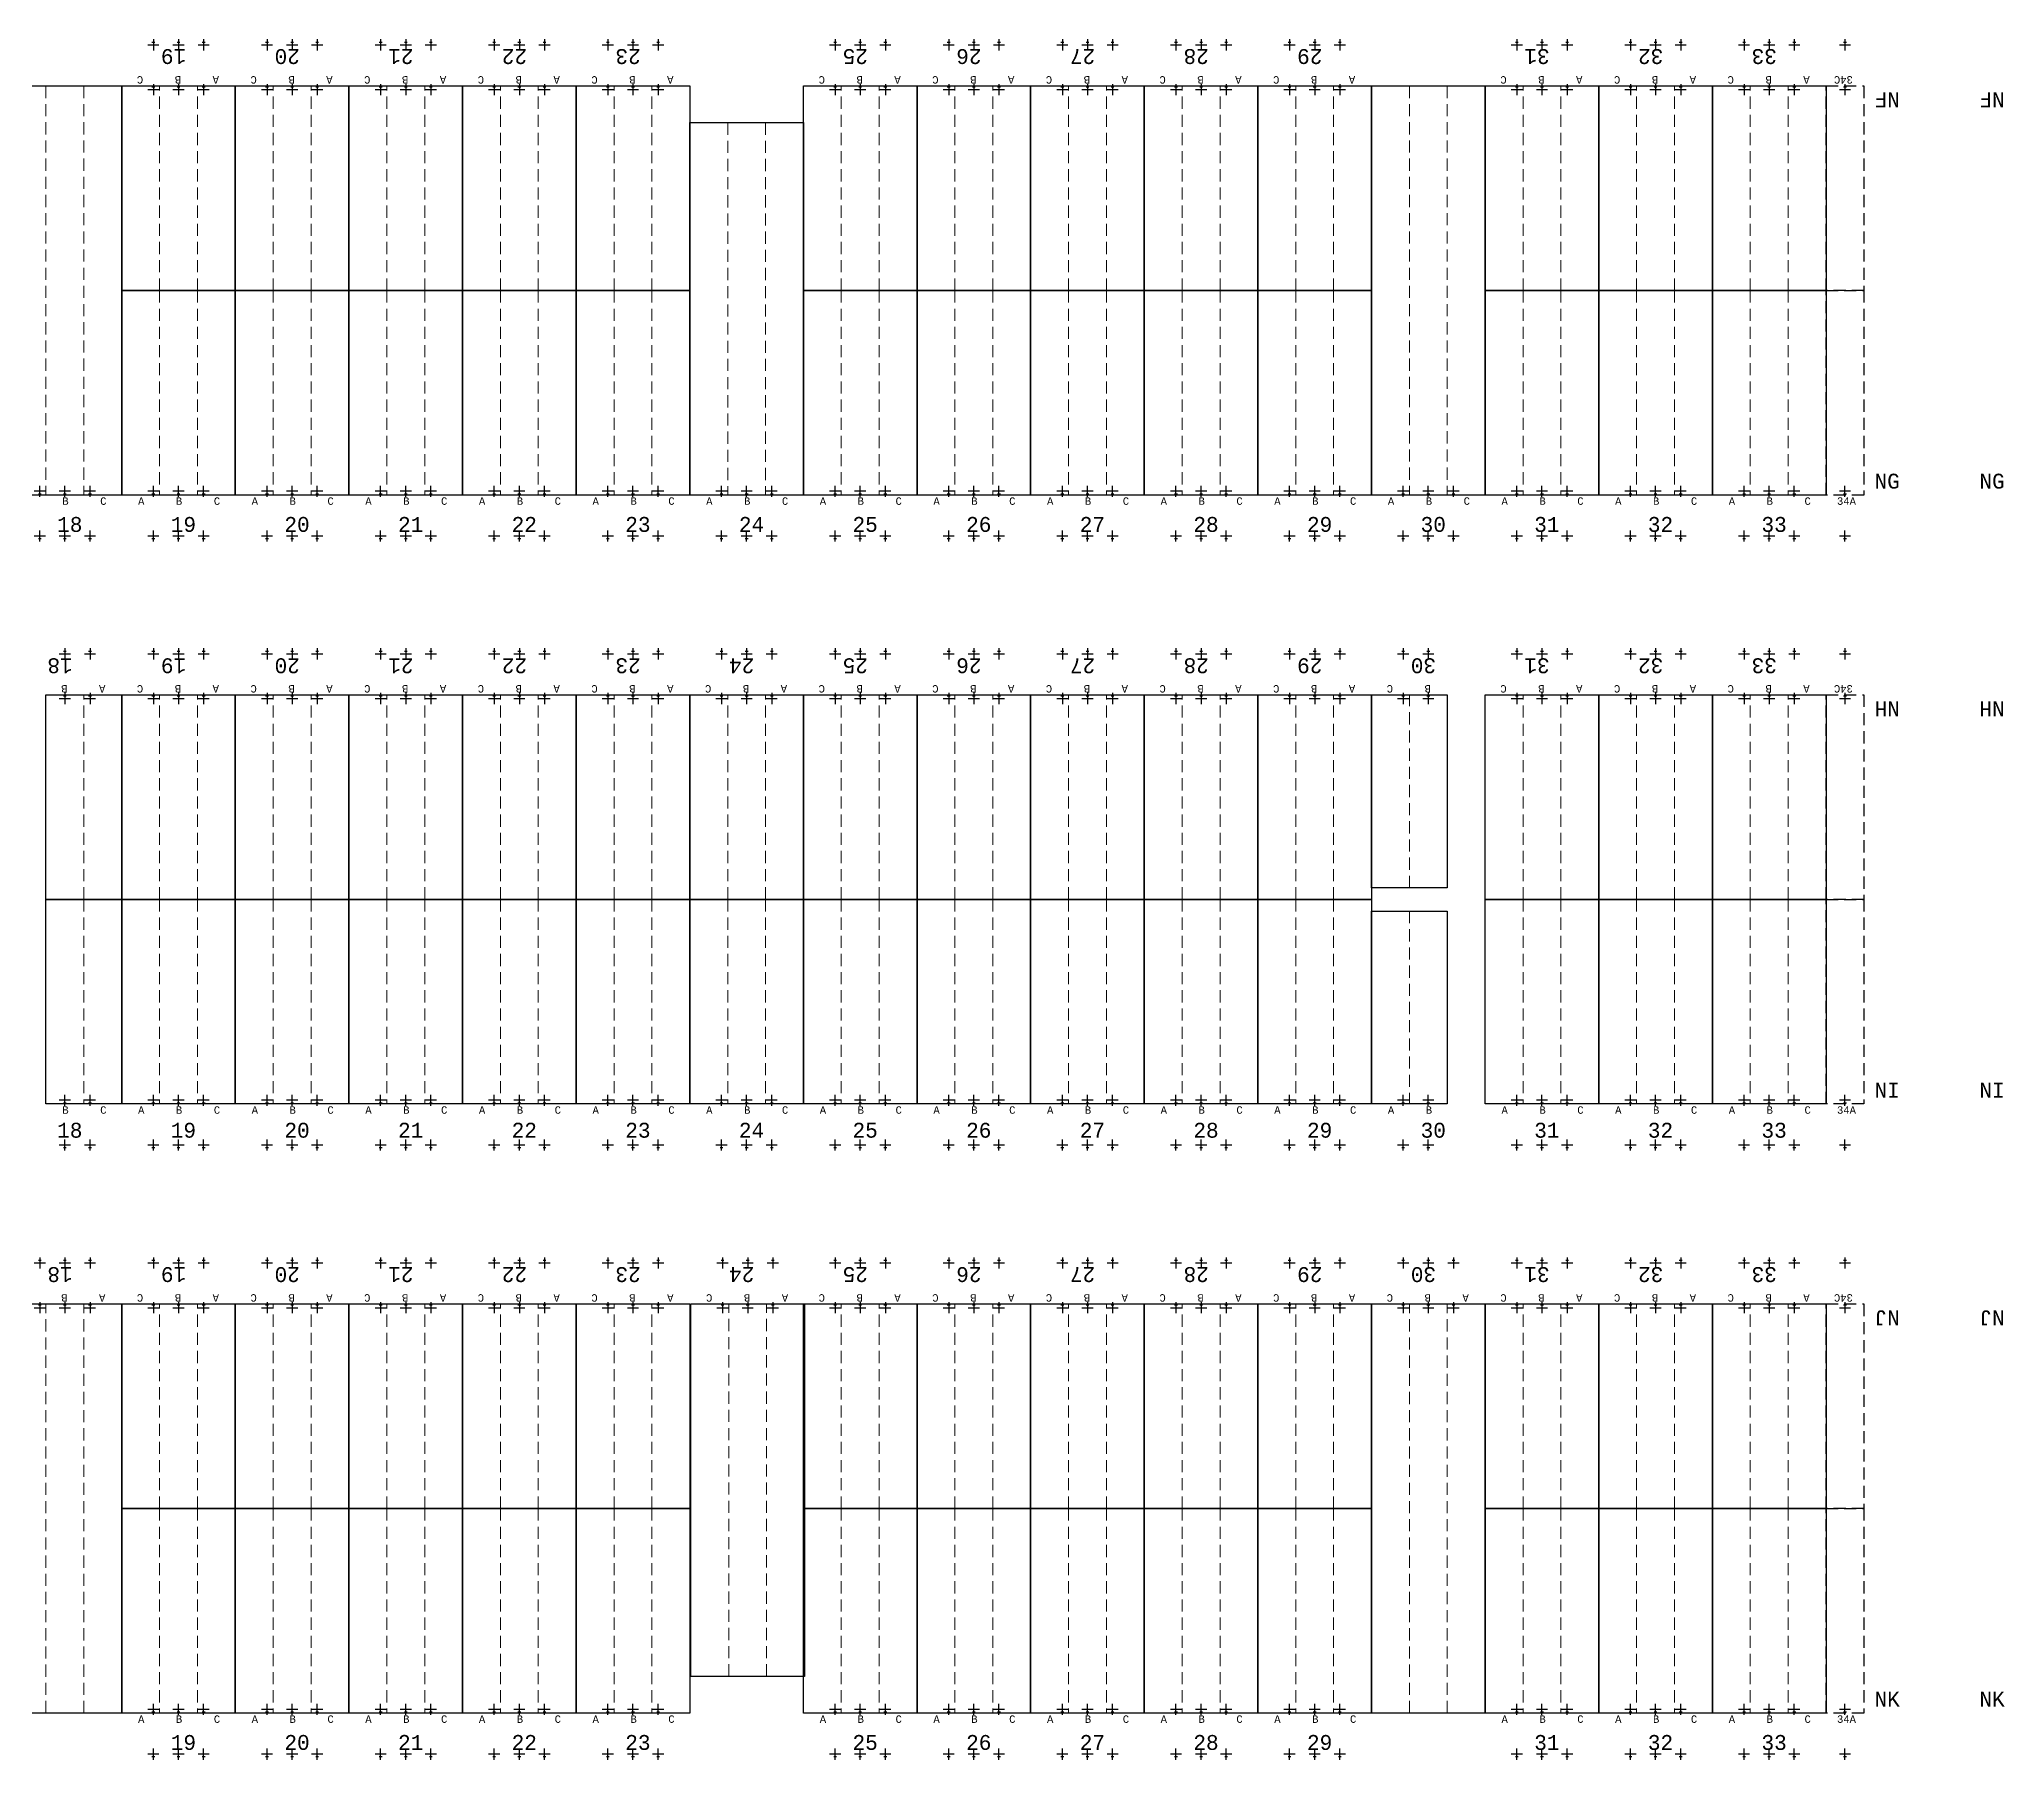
# Model space of a CAD drawing. Header units: millimetres. Extents: x 943 to 655635, y 611 to 177910.
# Drawn here: x 419969 to 472692, y 90989 to 137130 of the extents above; entities that cross this region are included whole.
import ezdxf

# ---------------------------------------------------------------- set-up
doc = ezdxf.new("R2010")
doc.units = ezdxf.units.MM
doc.linetypes.add('DASHED', pattern=[0.75, 0.5, -0.25])
doc.layers.add('Bin location transponder', color=250, linetype='Continuous')
doc.layers.add('WF_numbers', color=6, linetype='Continuous')
for name, color, linetype, lineweight in [('WF buffer', 1, 'DASHED', 30), ('WF transponder', 3, 'Continuous', 30), ('WF_all_bays', 5, 'Continuous', 30), ('WF_sketch_stock_areas', 30, 'Continuous', 30)]:
    doc.layers.add(name, color=color, linetype=linetype, lineweight=lineweight)
doc.styles.add('WF_txt', font='consola.ttf')

# ---------------------------------------------------------------- blocks, each defined once
blk = doc.blocks.new('Bin location transponder')
at = {"layer": 'Bin location transponder', "color": 3, "lineweight": 30}
for p, q in [((-600, 0), (600, 0)), ((-150, 300), (150, 300)), ((0, 600), (0, -600))]:
    blk.add_line(p, q, dxfattribs=at)
blk = doc.blocks.new('WF 10x18ft bay')
at = {"layer": 'WF_all_bays', "linetype": 'DASHED', "lineweight": 5, "ltscale": 650}
for p, q in [((1016, 5486), (1016, 0)), ((2032, 5486), (2032, 0))]:
    blk.add_line(p, q, dxfattribs=at)
at = {"layer": 'WF_all_bays'}
blk.add_lwpolyline([(0, 5486), (3048, 5486), (3048, 0), (0, 0)], close=True, dxfattribs=at)
at = {"layer": 'WF transponder', "xscale": 0.25, "yscale": 0.25, "zscale": 0.25, "rotation": 180.0000000062352}
for p in [(850, 100), (1524, 100), (2198, 100), (850, -1100), (1524, -1100), (2198, -1100)]:
    blk.add_blockref('Bin location transponder', p, dxfattribs=at)
at = {"layer": 'WF_numbers', "linetype": 'DASHED', "char_height": 200, "attachment_point": 1, "rotation": 0, "style": 'WF_txt'}
for s, insert in [('A', (439, -62, -723)), ('B', (1455, -62, -723)), ('C', (2471, -62, -723))]:
    blk.add_mtext_dynamic_manual_height_columns(s, width=423.53, gutter_width=2118, heights=[0], dxfattribs=dict(at, insert=insert))
blk = doc.blocks.new('WF 10x36ft bay')
at = {"layer": 'WF_all_bays', "linetype": 'DASHED', "lineweight": 5, "ltscale": 650}
for p, q in [((1016, 10973), (1016, 0)), ((2032, 10973), (2032, 0))]:
    blk.add_line(p, q, dxfattribs=at)
at = {"layer": 'WF_all_bays'}
blk.add_lwpolyline([(0, 10973), (3048, 10973), (3048, 0), (0, 0)], close=True, dxfattribs=at)
at = {"layer": 'WF transponder', "xscale": 0.25, "yscale": 0.25, "zscale": 0.25, "rotation": 180.0000000062352}
for p in [(850, 100), (1524, 100), (2198, 100), (850, -1100), (1524, -1100), (2198, -1100)]:
    blk.add_blockref('Bin location transponder', p, dxfattribs=at)
at = {"layer": 'WF_numbers', "linetype": 'DASHED', "char_height": 200, "attachment_point": 1, "rotation": 0, "style": 'WF_txt'}
for s, insert in [('A', (439, -62, -723)), ('B', (1455, -62, -723)), ('C', (2471, -62, -723))]:
    blk.add_mtext_dynamic_manual_height_columns(s, width=423.53, gutter_width=2118, heights=[0], dxfattribs=dict(at, insert=insert))
blk = doc.blocks.new('WF 40x216in buffer')
at = {"layer": 'WF buffer', "ltscale": 650}
blk.add_lwpolyline([(0, 5486), (1016, 5486), (1016, 0), (0, 0)], close=True, dxfattribs=at)
at = {"layer": 'WF transponder', "xscale": 0.25, "yscale": 0.25, "zscale": 0.25, "rotation": 180.0000000062352}
for p in [(508, 100), (508, -1100)]:
    blk.add_blockref('Bin location transponder', p, dxfattribs=at)
blk = doc.blocks.new('WF 10x34ft bay')
at = {"layer": 'WF_all_bays', "linetype": 'DASHED', "lineweight": 5, "ltscale": 650}
for p, q in [((1016, 9990), (1016, 0)), ((2032, 9990), (2032, 0))]:
    blk.add_line(p, q, dxfattribs=at)
at = {"layer": 'WF_all_bays'}
blk.add_lwpolyline([(0, 9990), (3048, 9990), (3048, 0), (0, 0)], close=True, dxfattribs=at)
at = {"layer": 'WF transponder', "xscale": 0.25, "yscale": 0.25, "zscale": 0.25, "rotation": 180}
for p in [(850, 100), (1524, 100), (2198, 100), (850, -1100), (1524, -1100), (2198, -1100)]:
    blk.add_blockref('Bin location transponder', p, dxfattribs=at)
at = {"layer": 'WF_numbers', "linetype": 'DASHED', "char_height": 200, "attachment_point": 1, "rotation": 0, "style": 'WF_txt'}
for s, insert in [('A', (439, -62, -723)), ('B', (1455, -62, -723)), ('C', (2471, -62, -723))]:
    blk.add_mtext_dynamic_manual_height_columns(s, width=423.53, gutter_width=2118, heights=[0], dxfattribs=dict(at, insert=insert))

msp = doc.modelspace()

# ---------------------------------------------------------------- linework, layer by layer
at = {"layer": 'WF_all_bays', "linetype": 'DASHED', "lineweight": 5, "ltscale": 650}
for p, q in [((421163, 114061, -162219), (421163, 119548, -162219)), ((456723, 114370, -162219), (456723, 119548, -162219)), ((421163, 114061, -162219), (421163, 108575, -162219)), ((456723, 113748, -162219), (456723, 108575, -162219))]:
    msp.add_line(p, q, dxfattribs=at)
at = {"layer": 'WF_all_bays', "elevation": -162219}
for points in [[(422179, 114061), (420147, 114061), (420147, 119548), (422179, 119548)], [(457739, 114370), (455707, 114370), (455707, 119548), (457739, 119548)], [(420147, 114061), (422179, 114061), (422179, 108575), (420147, 108575)], [(455707, 113748), (457739, 113748), (457739, 108575), (455707, 108575)]]:
    msp.add_lwpolyline(points, close=True, dxfattribs=at)

# ---------------------------------------------------------------- block references
at = {"layer": 'WF transponder', "xscale": 0.25, "yscale": 0.25, "zscale": 0.25}
for p in [(420655, 120648, -162219), (421329, 120648, -162219), (456557, 120648, -162219), (457231, 120648, -162219), (420655, 119448, -162219), (421329, 119448, -162219), (456557, 119448, -162219), (457231, 119448, -162219)]:
    msp.add_blockref('Bin location transponder', p, dxfattribs=at)
at = {"layer": 'WF transponder', "xscale": 0.25, "yscale": 0.25, "zscale": 0.25, "rotation": 180.0000000062352}
for p in [(420655, 108675, -162219), (421329, 108675, -162219), (456557, 108675, -162219), (457231, 108675, -162219), (420655, 107475, -162219), (421329, 107475, -162219), (456557, 107475, -162219), (457231, 107475, -162219)]:
    msp.add_blockref('Bin location transponder', p, dxfattribs=at)
at = {"layer": 'WF_all_bays'}
for name, p, rotation in [('WF 10x18ft bay', (425227, 135880, -162219), 179.9999999999069), ('WF 10x18ft bay', (428275, 135880, -162219), 179.9999999999069), ('WF 10x18ft bay', (431323, 135880, -162219), 179.9999999999069), ('WF 10x18ft bay', (434371, 135880, -162219), 179.9999999999069), ('WF 10x18ft bay', (437419, 135880, -162219), 179.9999999999069), ('WF 10x18ft bay', (443515, 135880, -162219), 179.9999999999069), ('WF 10x18ft bay', (446563, 135880, -162219), 179.9999999999069), ('WF 10x18ft bay', (449611, 135880, -162219), 179.9999999999069), ('WF 10x18ft bay', (452659, 135880, -162219), 179.9999999999069), ('WF 10x18ft bay', (455707, 135880, -162219), 179.9999999999069), ('WF 10x18ft bay', (461803, 135880, -162219), 179.9999999999069), ('WF 10x18ft bay', (464851, 135880, -162219), 179.9999999999069), ('WF 10x18ft bay', (467899, 135880, -162219), 179.9999999999069), ('WF 10x18ft bay', (425227, 119548, -162219), 179.9999999999069), ('WF 10x18ft bay', (428275, 119548, -162219), 179.9999999999069), ('WF 10x18ft bay', (431323, 119548, -162219), 179.9999999999069), ('WF 10x18ft bay', (434371, 119548, -162219), 179.9999999999069), ('WF 10x18ft bay', (437419, 119548, -162219), 179.9999999999069), ('WF 10x18ft bay', (440467, 119548, -162219), 179.9999999999069), ('WF 10x18ft bay', (443515, 119548, -162219), 179.9999999999069), ('WF 10x18ft bay', (446563, 119548, -162219), 179.9999999999069), ('WF 10x18ft bay', (449611, 119548, -162219), 179.9999999999069), ('WF 10x18ft bay', (452659, 119548, -162219), 179.9999999999069), ('WF 10x18ft bay', (455707, 119548, -162219), 179.9999999999069), ('WF 10x18ft bay', (461803, 119548, -162219), 179.9999999999069), ('WF 10x18ft bay', (464851, 119548, -162219), 179.9999999999069), ('WF 10x18ft bay', (467899, 119548, -162219), 179.9999999999069), ('WF 10x36ft bay', (422179, 103212, -162219), 180.0000000000523), ('WF 10x18ft bay', (425227, 103212, -162219), 179.9999999999069), ('WF 10x18ft bay', (428275, 103212, -162219), 179.9999999999069), ('WF 10x18ft bay', (431323, 103212, -162219), 179.9999999999069), ('WF 10x18ft bay', (434371, 103212, -162219), 179.9999999999069), ('WF 10x18ft bay', (437419, 103212, -162219), 179.9999999999069), ('WF 10x18ft bay', (443515, 103212, -162219), 179.9999999999069), ('WF 10x18ft bay', (446563, 103212, -162219), 179.9999999999069), ('WF 10x18ft bay', (449611, 103212, -162219), 179.9999999999069), ('WF 10x18ft bay', (452659, 103212, -162219), 179.9999999999069), ('WF 10x18ft bay', (455707, 103212, -162219), 179.9999999999069), ('WF 10x36ft bay', (458755, 103212, -162219), 180.0000000000523), ('WF 10x18ft bay', (461803, 103212, -162219), 179.9999999999069), ('WF 10x18ft bay', (464851, 103212, -162219), 179.9999999999069), ('WF 10x18ft bay', (467899, 103212, -162219), 179.9999999999069)]:
    msp.add_blockref(name, p, dxfattribs=dict(at, rotation=rotation))
for name, p in [('WF 10x36ft bay', (419131, 124907, -162219)), ('WF 10x36ft bay', (455707, 124907, -162219)), ('WF 10x18ft bay', (422179, 124907, -162219)), ('WF 10x18ft bay', (425227, 124907, -162219)), ('WF 10x18ft bay', (428275, 124907, -162219)), ('WF 10x18ft bay', (431323, 124907, -162219)), ('WF 10x18ft bay', (434371, 124907, -162219)), ('WF 10x18ft bay', (440467, 124907, -162219)), ('WF 10x18ft bay', (443515, 124907, -162219)), ('WF 10x18ft bay', (446563, 124907, -162219)), ('WF 10x18ft bay', (449611, 124907, -162219)), ('WF 10x18ft bay', (452659, 124907, -162219)), ('WF 10x18ft bay', (458755, 124907, -162219)), ('WF 10x18ft bay', (461803, 124907, -162219)), ('WF 10x18ft bay', (464851, 124907, -162219)), ('WF 10x18ft bay', (422179, 108575, -162219)), ('WF 10x18ft bay', (425227, 108575, -162219)), ('WF 10x18ft bay', (428275, 108575, -162219)), ('WF 10x18ft bay', (431323, 108575, -162219)), ('WF 10x18ft bay', (434371, 108575, -162219)), ('WF 10x18ft bay', (437419, 108575, -162219)), ('WF 10x18ft bay', (440467, 108575, -162219)), ('WF 10x18ft bay', (443515, 108575, -162219)), ('WF 10x18ft bay', (446563, 108575, -162219)), ('WF 10x18ft bay', (449611, 108575, -162219)), ('WF 10x18ft bay', (452659, 108575, -162219)), ('WF 10x18ft bay', (458755, 108575, -162219)), ('WF 10x18ft bay', (461803, 108575, -162219)), ('WF 10x18ft bay', (464851, 108575, -162219)), ('WF 10x18ft bay', (422179, 92239, -162219)), ('WF 10x18ft bay', (425227, 92239, -162219)), ('WF 10x18ft bay', (428275, 92239, -162219)), ('WF 10x18ft bay', (431323, 92239, -162219)), ('WF 10x18ft bay', (434371, 92239, -162219)), ('WF 10x18ft bay', (440467, 92239, -162219)), ('WF 10x18ft bay', (443515, 92239, -162219)), ('WF 10x18ft bay', (446563, 92239, -162219)), ('WF 10x18ft bay', (449611, 92239, -162219)), ('WF 10x18ft bay', (452659, 92239, -162219)), ('WF 10x18ft bay', (458755, 92239, -162219)), ('WF 10x18ft bay', (461803, 92239, -162219)), ('WF 10x18ft bay', (464851, 92239, -162219))]:
    msp.add_blockref(name, p, dxfattribs=at)
at = {"layer": 'WF_all_bays', "color": 7, "true_color": 0xffffff}
msp.add_blockref('WF 10x34ft bay', (437419, 124907, -162219), dxfattribs=at)
at = {"layer": 'WF_all_bays', "color": 7, "true_color": 0xffffff, "rotation": 180}
msp.add_blockref('WF 10x34ft bay', (440496, 103212, -162219), dxfattribs=at)
at = {"layer": 'WF_sketch_stock_areas'}
for p, rotation in [((468915, 135880, -162219), 180.0000000004213), ((468915, 119548, -162219), 179.9999966309876), ((468915, 103212, -162219), 179.9999999974419)]:
    msp.add_blockref('WF 40x216in buffer', p, dxfattribs=dict(at, rotation=rotation))
for p in [(467899, 124907, -162219), (467899, 108575, -162219), (467899, 92239, -162219)]:
    msp.add_blockref('WF 40x216in buffer', p, dxfattribs=at)

# ---------------------------------------------------------------- texts
at = {"layer": 'WF_numbers', "linetype": 'DASHED', "style": 'WF_txt'}
for s, insert, char_height, attachment_point, rotation in [('19', (423910, 136468, -162219), 400, 1, 180), ('20', (426958, 136468, -162219), 400, 1, 180), ('21', (430006, 136468, -162219), 400, 1, 180), ('22', (433054, 136468, -162219), 400, 1, 180), ('23', (436102, 136468, -162219), 400, 1, 180), ('25', (442198, 136468, -162219), 400, 1, 180), ('26', (445246, 136468, -162219), 400, 1, 180), ('27', (448294, 136468, -162219), 400, 1, 180), ('28', (451342, 136468, -162219), 400, 1, 180), ('29', (454390, 136468, -162219), 400, 1, 180), ('31', (460486, 136468, -162219), 400, 1, 180), ('32', (463534, 136468, -162219), 400, 1, 180), ('33', (466582, 136468, -162219), 400, 1, 180), ('34C', (468620, 135942, -162943), 200, 1, 180), ('NF', (469201, 135308, -486658), 400, 3, 180), ('NF', (472693, 135308, -324439), 400, 1, 180), ('34A', (468194, 124845, -162943), 200, 1, 0), ('18', (420862, 120129, -162219), 400, 1, 180), ('19', (423910, 120129, -162219), 400, 1, 180), ('20', (426958, 120129, -162219), 400, 1, 180), ('21', (430006, 120129, -162219), 400, 1, 180), ('22', (433054, 120129, -162219), 400, 1, 180), ('23', (436102, 120129, -162219), 400, 1, 180), ('24', (439150, 120129, -162219), 400, 1, 180), ('25', (442198, 120129, -162219), 400, 1, 180), ('26', (445246, 120129, -162219), 400, 1, 180), ('27', (448294, 120129, -162219), 400, 1, 180), ('28', (451342, 120129, -162219), 400, 1, 180), ('29', (454390, 120129, -162219), 400, 1, 180), ('30', (457438, 120129, -162219), 400, 1, 180), ('31', (460486, 120129, -162219), 400, 1, 180), ('32', (463534, 120129, -162219), 400, 1, 180), ('33', (466582, 120129, -162219), 400, 1, 180), ('B', (420724, 119610, -162943), 200, 1, 180), ('A', (421740, 119610, -162943), 200, 1, 180), ('C', (456284, 119610, -162943), 200, 1, 180), ('B', (457300, 119610, -162943), 200, 1, 180), ('34C', (468620, 119610, -162943), 200, 1, 180), ('NH', (469201, 118975, -486658), 400, 3, 180), ('NH', (472693, 118975, -324439), 400, 1, 180), ('B', (420586, 108513, -162943), 200, 1, 0), ('C', (421602, 108513, -162943), 200, 1, 0), ('A', (456146, 108513, -162943), 200, 1, 0), ('B', (457162, 108513, -162943), 200, 1, 0), ('34A', (468194, 108513, -162943), 200, 1, 0), ('18', (420862, 103800, -162219), 400, 1, 180), ('19', (423910, 103800, -162219), 400, 1, 180), ('20', (426958, 103800, -162219), 400, 1, 180), ('21', (430006, 103800, -162219), 400, 1, 180), ('22', (433054, 103800, -162219), 400, 1, 180), ('23', (436102, 103800, -162219), 400, 1, 180), ('24', (439150, 103800, -162219), 400, 1, 180), ('25', (442198, 103800, -162219), 400, 1, 180), ('26', (445246, 103800, -162219), 400, 1, 180), ('27', (448294, 103800, -162219), 400, 1, 180), ('28', (451342, 103800, -162219), 400, 1, 180), ('29', (454390, 103800, -162219), 400, 1, 180), ('30', (457438, 103800, -162219), 400, 1, 180), ('31', (460486, 103800, -162219), 400, 1, 180), ('32', (463534, 103800, -162219), 400, 1, 180), ('33', (466582, 103800, -162219), 400, 1, 180), ('34C', (468620, 103274, -162943), 200, 1, 180), ('NJ', (469201, 102639, -486658), 400, 3, 180), ('NJ', (472693, 102639, -324439), 400, 1, 180), ('34A', (468194, 92177, -162943), 200, 1, 0)]:
    msp.add_mtext_dynamic_manual_height_columns(s, width=423.53, gutter_width=2118, heights=[0], dxfattribs=dict(at, insert=insert, char_height=char_height, attachment_point=attachment_point, rotation=rotation))
at = {"layer": 'WF_numbers', "linetype": 'DASHED', "char_height": 400, "style": 'WF_txt'}
for s, insert, attachment_point in [('NG', (469201, 125480, -486658), 1), ('NG', (472693, 125480, -324439), 3), ('18', (420448, 124319, -162219), 1), ('19', (423496, 124319, -162219), 1), ('20', (426544, 124319, -162219), 1), ('21', (429592, 124319, -162219), 1), ('22', (432640, 124319, -162219), 1), ('23', (435688, 124319, -162219), 1), ('24', (438736, 124319, -162219), 1), ('25', (441784, 124319, -162219), 1), ('26', (444832, 124319, -162219), 1), ('27', (447880, 124319, -162219), 1), ('28', (450928, 124319, -162219), 1), ('29', (453976, 124319, -162219), 1), ('30', (457024, 124319, -162219), 1), ('31', (460072, 124319, -162219), 1), ('32', (463120, 124319, -162219), 1), ('33', (466168, 124319, -162219), 1), ('NI', (469201, 109147, -486658), 1), ('NI', (472693, 109147, -324439), 3), ('18', (420448, 108071, -162219), 1), ('19', (423496, 108071, -162219), 1), ('20', (426544, 108071, -162219), 1), ('21', (429592, 108071, -162219), 1), ('22', (432640, 108071, -162219), 1), ('23', (435688, 108071, -162219), 1), ('24', (438736, 108071, -162219), 1), ('25', (441784, 108071, -162219), 1), ('26', (444832, 108071, -162219), 1), ('27', (447880, 108071, -162219), 1), ('28', (450928, 108071, -162219), 1), ('29', (453976, 108071, -162219), 1), ('30', (457024, 108071, -162219), 1), ('31', (460072, 108071, -162219), 1), ('32', (463120, 108071, -162219), 1), ('33', (466168, 108071, -162219), 1), ('NK', (469201, 92812, -486658), 1), ('NK', (472693, 92812, -324439), 3), ('19', (423496, 91651, -162219), 1), ('20', (426544, 91651, -162219), 1), ('21', (429592, 91651, -162219), 1), ('22', (432640, 91651, -162219), 1), ('23', (435688, 91651, -162219), 1), ('25', (441784, 91651, -162219), 1), ('26', (444832, 91651, -162219), 1), ('27', (447880, 91651, -162219), 1), ('28', (450928, 91651, -162219), 1), ('29', (453976, 91651, -162219), 1), ('31', (460072, 91651, -162219), 1), ('32', (463120, 91651, -162219), 1), ('33', (466168, 91651, -162219), 1)]:
    msp.add_mtext_dynamic_manual_height_columns(s, width=423.53, gutter_width=2118, heights=[0], dxfattribs=dict(at, insert=insert, attachment_point=attachment_point))

doc.saveas('drawing.dxf')
